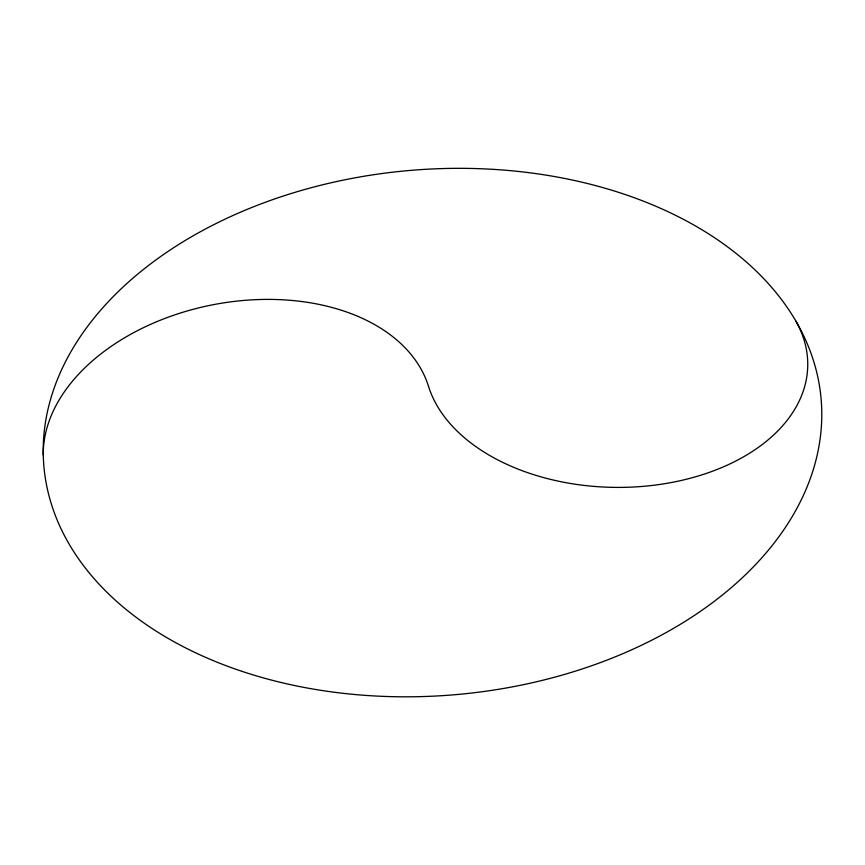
<?xml version="1.0" encoding="UTF-8"?>
<svg xmlns="http://www.w3.org/2000/svg" width="865" height="865" viewBox="0 0 865 865"><rect width="100%" height="100%" fill="white"/><g stroke="black" fill="none" stroke-linecap="round" stroke-linejoin="round"><path stroke-width="1.3" d="M43.272 454.979A196.615 130.875 -11 0 1 217.526 303.896A196.615 130.875 -11 0 1 428.51 386.363M795.8 320.98A191.522 124.419 0.7 0 1 668.721 483.005A191.522 124.419 0.7 0 1 428.543 386.363M242.319 671.456A390.072 263.101 -4.9 0 0 821.75 410.962A390.072 263.101 -4.9 0 0 233.409 215.299A390.072 263.101 -4.9 0 0 242.319 671.456"/></g></svg>
